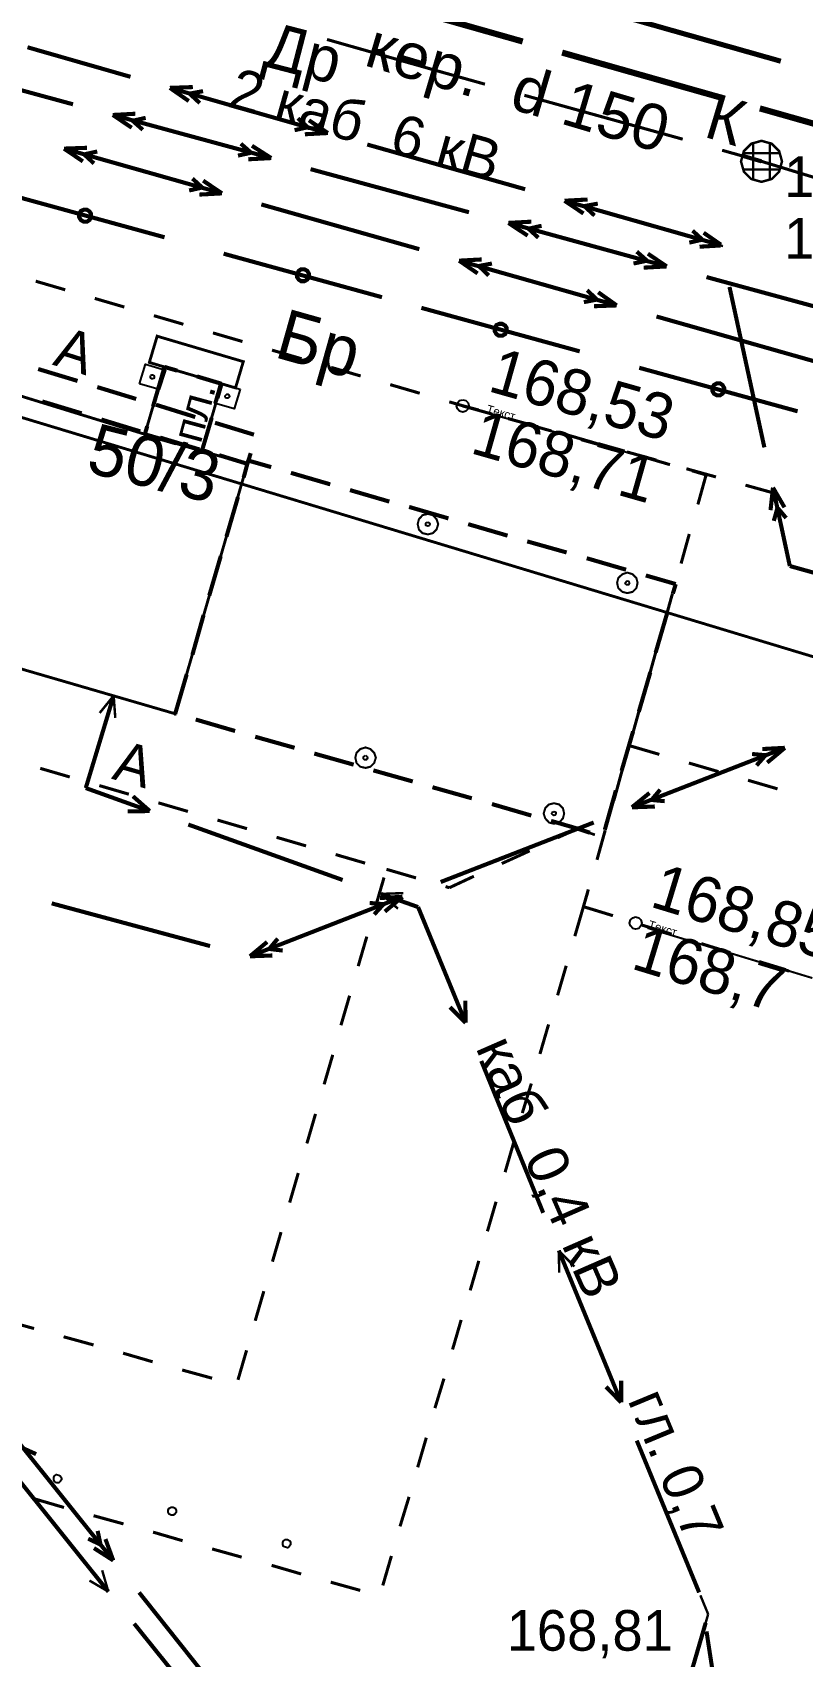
# Model space of a CAD drawing. Extents: x -2634 to -2115, y -2142 to -1393.
# Drawn here: x -2292.08 to -2273.31, y -1616.09 to -1576.52 of the extents above; entities that cross this region are included whole.
import ezdxf

# ---------------------------------------------------------------- set-up
doc = ezdxf.new("R2010")
doc.units = 0
doc.header["$MEASUREMENT"] = 0
for name, color, linetype in [('500_Дополн-Бордюры__п', 7, 'Continuous'), ('500_Дополн-Ступени__л', 7, 'Continuous'), ('500_Дороги-Проезжие_ч', 7, 'Continuous'), ('500_Линии_-Линии_связ', 7, 'Continuous'), ('500_Линии_-ЛЭП_провод', 7, 'Continuous'), ('500_Линии_-Электрокаб', 7, 'Continuous'), ('500_Объект-Опоры', 7, 'Continuous'), ('500_Растит-Кустарник_', 7, 'Continuous'), ('500_Рельеф-Высотные_о', 7, 'Continuous'), ('500_Строен-Дополнения', 7, 'Continuous'), ('500_Строен-Здания', 7, 'Continuous'), ('500_Трубоп-Канализаци', 7, 'Continuous'), ('500_Трубоп-Смотровые_', 7, 'Continuous')]:
    doc.layers.add(name, color=color, linetype=linetype)
doc.styles.add('TARIAL', font='Arial')

msp = doc.modelspace()

# ---------------------------------------------------------------- linework, layer by layer
at = {"layer": '500_Дополн-Бордюры__п', "color": 1, "const_width": 0.075}
for points in [[(-2291.28, -1582.79), (-2292, -1582.58)], [(-2289.84, -1583.21), (-2290.56, -1583)], [(-2288.4, -1583.63), (-2289.12, -1583.42)], [(-2286.96, -1584.05), (-2287.68, -1583.84)], [(-2285.52, -1584.47), (-2286.24, -1584.26)], [(-2284.08, -1584.89), (-2284.8, -1584.68)], [(-2282.64, -1585.31), (-2283.36, -1585.1)], [(-2281.61, -1585.61), (-2281.92, -1585.52)], [(-2281.2, -1585.72), (-2281.61, -1585.61)], [(-2281.59, -1585.62), (-2280.87, -1585.82)], [(-2279.75, -1586.13), (-2280.48, -1585.93)], [(-2280.15, -1586.03), (-2279.43, -1586.23)], [(-2278.31, -1586.54), (-2279.03, -1586.33)], [(-2278.71, -1586.44), (-2277.99, -1586.64)], [(-2276.87, -1586.94), (-2277.59, -1586.74)], [(-2277.26, -1586.84), (-2276.54, -1587.05)], [(-2275.42, -1587.35), (-2276.14, -1587.15)], [(-2275.66, -1587.3), (-2276, -1587.2)], [(-2275.66, -1587.3), (-2275.86, -1588.02)], [(-2275.82, -1587.25), (-2275.66, -1587.3)], [(-2273.98, -1587.75), (-2274.7, -1587.55)], [(-2276.07, -1588.74), (-2276.27, -1589.46)], [(-2276.48, -1590.19), (-2276.68, -1590.91)], [(-2276.89, -1591.63), (-2277.09, -1592.35)], [(-2277.3, -1593.07), (-2277.5, -1593.79)], [(-2277.52, -1593.9), (-2276.8, -1594.11)], [(-2276.08, -1594.32), (-2275.36, -1594.53)], [(-2291.89, -1594.45), (-2291.17, -1594.66)], [(-2277.71, -1594.51), (-2277.91, -1595.24)], [(-2274.64, -1594.74), (-2273.92, -1594.95)], [(-2290.45, -1594.87), (-2289.73, -1595.08)], [(-2289.01, -1595.29), (-2288.29, -1595.5)], [(-2287.57, -1595.71), (-2286.85, -1595.92)], [(-2279.28, -1596.14), (-2278.79, -1595.92)], [(-2278.79, -1595.92), (-2279.11, -1596.06)], [(-2286.13, -1596.13), (-2285.41, -1596.34)], [(-2278.12, -1595.96), (-2278.32, -1596.68)], [(-2284.69, -1596.55), (-2283.97, -1596.76)], [(-2280.64, -1596.77), (-2279.96, -1596.46)], [(-2283.51, -1597.11), (-2283.72, -1597.83)], [(-2283.45, -1596.91), (-2282.73, -1597.12)], [(-2281.92, -1597.36), (-2281.32, -1597.08)], [(-2282.01, -1597.33), (-2281.92, -1597.36)], [(-2278.53, -1597.4), (-2278.65, -1597.82)], [(-2278.65, -1597.82), (-2278.55, -1597.48)], [(-2278.65, -1597.82), (-2278.86, -1598.54)], [(-2278.65, -1597.82), (-2277.93, -1598.04)], [(-2277.22, -1598.27), (-2276.5, -1598.49)], [(-2283.93, -1598.55), (-2284.14, -1599.27)], [(-2275.78, -1598.72), (-2275.07, -1598.94)], [(-2279.07, -1599.26), (-2279.28, -1599.98)], [(-2274.35, -1599.17), (-2273.64, -1599.39)], [(-2284.35, -1599.99), (-2284.56, -1600.71)], [(-2279.5, -1600.69), (-2279.71, -1601.41)], [(-2284.76, -1601.43), (-2284.97, -1602.15)], [(-2279.92, -1602.13), (-2280.14, -1602.85)], [(-2285.18, -1602.87), (-2285.39, -1603.59)], [(-2280.35, -1603.57), (-2280.56, -1604.29)], [(-2285.6, -1604.31), (-2285.81, -1605.03)], [(-2280.78, -1605.01), (-2280.99, -1605.73)], [(-2286.02, -1605.75), (-2286.23, -1606.47)], [(-2281.2, -1606.45), (-2281.41, -1607.17)], [(-2286.44, -1607.19), (-2286.65, -1607.91)], [(-2292.04, -1608.1), (-2292.76, -1607.9)], [(-2281.63, -1607.89), (-2281.84, -1608.61)], [(-2290.59, -1608.5), (-2291.32, -1608.3)], [(-2289.15, -1608.91), (-2289.87, -1608.7)], [(-2286.86, -1608.63), (-2287.07, -1609.35)], [(-2287.7, -1609.31), (-2288.43, -1609.11)], [(-2282.05, -1609.32), (-2282.27, -1610.04)], [(-2282.48, -1610.76), (-2282.69, -1611.48)], [(-2291.31, -1612.46), (-2292.03, -1612.25)], [(-2282.9, -1612.2), (-2283.12, -1612.92)], [(-2289.86, -1612.86), (-2290.59, -1612.66)], [(-2288.42, -1613.27), (-2289.14, -1613.06)], [(-2286.98, -1613.67), (-2287.7, -1613.47)], [(-2283.33, -1613.64), (-2283.54, -1614.36)], [(-2285.53, -1614.08), (-2286.25, -1613.87)], [(-2284.09, -1614.48), (-2284.81, -1614.28)]]:
    msp.add_lwpolyline(points, dxfattribs=at)
at = {"layer": '500_Дополн-Ступени__л', "color": 0, "const_width": 0.07}
msp.add_lwpolyline([(-2287.13, -1585.18), (-2287.47, -1585.08), (-2288.86, -1584.67), (-2289.23, -1584.56), (-2289.04, -1583.92), (-2286.94, -1584.54)], close=True, dxfattribs=at)
at = {"layer": '500_Линии_-Линии_связ', "color": 0, "const_width": 0.1}
for points in [[(-2292.72, -1580.45), (-2288.86, -1581.51)], [(-2287.42, -1581.91), (-2283.56, -1582.97)], [(-2282.6, -1583.23), (-2278.74, -1584.29)], [(-2277.29, -1584.69), (-2273.43, -1585.75)]]:
    msp.add_lwpolyline(points, dxfattribs=at)
for points in [[(-2290.75, -1580.84), (-2290.69, -1580.88), (-2290.65, -1580.94), (-2290.65, -1581.02), (-2290.69, -1581.09), (-2290.75, -1581.13), (-2290.83, -1581.13), (-2290.9, -1581.09), (-2290.94, -1581.02), (-2290.94, -1580.94), (-2290.9, -1580.87), (-2290.83, -1580.84)], [(-2285.45, -1582.29), (-2285.38, -1582.33), (-2285.34, -1582.4), (-2285.34, -1582.48), (-2285.38, -1582.54), (-2285.45, -1582.58), (-2285.53, -1582.58), (-2285.59, -1582.54), (-2285.63, -1582.48), (-2285.63, -1582.4), (-2285.59, -1582.33), (-2285.53, -1582.29)], [(-2280.63, -1583.62), (-2280.56, -1583.66), (-2280.52, -1583.72), (-2280.52, -1583.8), (-2280.56, -1583.87), (-2280.63, -1583.91), (-2280.71, -1583.91), (-2280.77, -1583.87), (-2280.81, -1583.8), (-2280.81, -1583.72), (-2280.77, -1583.65), (-2280.7, -1583.62)], [(-2275.32, -1585.07), (-2275.26, -1585.11), (-2275.22, -1585.18), (-2275.22, -1585.26), (-2275.26, -1585.32), (-2275.32, -1585.36), (-2275.4, -1585.36), (-2275.47, -1585.32), (-2275.51, -1585.25), (-2275.51, -1585.18), (-2275.47, -1585.11), (-2275.4, -1585.07)]]:
    msp.add_lwpolyline(points, close=True, dxfattribs=at)
at = {"layer": '500_Линии_-ЛЭП_провод', "color": 253, "const_width": 0.07}
msp.add_lwpolyline([(-2329.34, -1574.72), (-2266.73, -1593.64)], dxfattribs=at)
at = {"layer": '500_Линии_-Электрокаб', "color": 12, "const_width": 0.1}
for points in [[(-2289.69, -1577.6), (-2292.2, -1576.88)], [(-2294.95, -1577.22), (-2291.09, -1578.27)], [(-2288.17, -1577.85), (-2288.73, -1577.87)], [(-2284.88, -1578.97), (-2288.73, -1577.87)], [(-2288.27, -1578.19), (-2288.73, -1577.87)], [(-2287.92, -1577.95), (-2288.25, -1578.01)], [(-2288, -1578.24), (-2288.25, -1578.01)], [(-2290.12, -1578.53), (-2289.57, -1578.5)], [(-2290.12, -1578.53), (-2286.26, -1579.58)], [(-2290.12, -1578.53), (-2289.66, -1578.84)], [(-2289.64, -1578.67), (-2289.39, -1578.89)], [(-2289.63, -1578.67), (-2289.32, -1578.6)], [(-2285.37, -1578.83), (-2285.69, -1578.9)], [(-2285.37, -1578.83), (-2285.61, -1578.61)], [(-2284.88, -1578.97), (-2285.34, -1578.66)], [(-2290.75, -1579.33), (-2291.31, -1579.35)], [(-2287, -1579.23), (-2286.75, -1579.45)], [(-2286.73, -1579.28), (-2286.26, -1579.58)], [(-2284.88, -1578.97), (-2285.44, -1579)], [(-2280.07, -1580.34), (-2283.92, -1579.25)], [(-2287.46, -1580.44), (-2291.31, -1579.35)], [(-2290.85, -1579.66), (-2291.31, -1579.35)], [(-2290.5, -1579.42), (-2290.82, -1579.49)], [(-2290.58, -1579.71), (-2290.82, -1579.49)], [(-2287.07, -1579.52), (-2286.75, -1579.45)], [(-2286.82, -1579.61), (-2286.26, -1579.58)], [(-2287.94, -1580.3), (-2288.18, -1580.08)], [(-2287.46, -1580.44), (-2287.92, -1580.13)], [(-2285.3, -1579.85), (-2281.44, -1580.9)], [(-2287.95, -1580.3), (-2288.26, -1580.37)], [(-2287.46, -1580.44), (-2288.01, -1580.47)], [(-2282.65, -1581.8), (-2286.5, -1580.71)], [(-2278.55, -1580.59), (-2279.11, -1580.62)], [(-2275.31, -1581.7), (-2279.11, -1580.62)], [(-2278.65, -1580.93), (-2279.11, -1580.62)], [(-2278.3, -1580.69), (-2278.63, -1580.75)], [(-2278.38, -1580.98), (-2278.63, -1580.75)], [(-2280.48, -1581.16), (-2279.92, -1581.13)], [(-2280.48, -1581.16), (-2276.62, -1582.22)], [(-2280.48, -1581.16), (-2280.01, -1581.47)], [(-2279.99, -1581.3), (-2279.75, -1581.52)], [(-2279.98, -1581.3), (-2279.67, -1581.23)], [(-2275.76, -1581.57), (-2276.07, -1581.64)], [(-2275.75, -1581.57), (-2275.99, -1581.35)], [(-2275.31, -1581.71), (-2275.82, -1581.74)], [(-2275.3, -1581.69), (-2275.72, -1581.4)], [(-2275.3, -1581.74), (-2275.32, -1581.7)], [(-2275.3, -1581.74), (-2275.31, -1581.7)], [(-2275.3, -1581.74), (-2275.29, -1581.7)], [(-2281.13, -1582.05), (-2281.68, -1582.08)], [(-2277.84, -1583.17), (-2281.68, -1582.08)], [(-2281.23, -1582.39), (-2281.68, -1582.08)], [(-2277.43, -1582.15), (-2277.1, -1582.08)], [(-2277.35, -1581.86), (-2277.1, -1582.08)], [(-2277.08, -1581.91), (-2276.62, -1582.22)], [(-2280.88, -1582.15), (-2281.2, -1582.21)], [(-2280.96, -1582.44), (-2281.2, -1582.21)], [(-2277.18, -1582.25), (-2276.62, -1582.22)], [(-2275.65, -1582.48), (-2271.79, -1583.53)], [(-2278.32, -1583.03), (-2278.56, -1582.8)], [(-2277.84, -1583.17), (-2278.29, -1582.85)], [(-2274.24, -1586.63), (-2275.09, -1582.72)], [(-2278.33, -1583.03), (-2278.64, -1583.09)], [(-2277.84, -1583.17), (-2278.39, -1583.19)], [(-2273.03, -1584.53), (-2276.87, -1583.44)], [(-2274.09, -1588.16), (-2274.03, -1587.61)], [(-2273.62, -1589.52), (-2274.03, -1587.61)], [(-2273.75, -1588.09), (-2274.03, -1587.61)], [(-2274.01, -1588.42), (-2273.92, -1588.1)], [(-2273.71, -1588.35), (-2273.92, -1588.1)], [(-2271.65, -1590.07), (-2273.62, -1589.52)], [(-2277.47, -1595.4), (-2273.74, -1593.95)], [(-2274.29, -1593.98), (-2273.74, -1593.95)], [(-2274.17, -1594.31), (-2273.74, -1593.95)], [(-2274.54, -1594.1), (-2274.21, -1594.13)], [(-2274.43, -1594.38), (-2274.21, -1594.13)], [(-2277.47, -1595.4), (-2277.04, -1595.05)], [(-2276.99, -1595.22), (-2276.78, -1594.97)], [(-2277.47, -1595.4), (-2276.91, -1595.38)], [(-2276.99, -1595.22), (-2276.67, -1595.25)], [(-2282.13, -1597.22), (-2278.4, -1595.77)], [(-2291.61, -1597.74), (-2287.75, -1598.78)], [(-2286.78, -1599.03), (-2283.06, -1597.58)], [(-2283.86, -1597.73), (-2283.52, -1597.76)], [(-2283.75, -1598.01), (-2283.52, -1597.76)], [(-2283.61, -1597.61), (-2283.06, -1597.58)], [(-2283.49, -1597.94), (-2283.06, -1597.58)], [(-2286.78, -1599.03), (-2286.36, -1598.68)], [(-2286.31, -1598.85), (-2286.1, -1598.6)], [(-2286.78, -1599.03), (-2286.23, -1599.01)], [(-2286.31, -1598.85), (-2285.98, -1598.89)], [(-2290.11, -1613.75), (-2292.61, -1610.63)], [(-2291.99, -1611.16), (-2292.3, -1611.02)], [(-2290.43, -1613.36), (-2290.72, -1613.22)], [(-2290.42, -1613.36), (-2290.49, -1613.03)], [(-2290.11, -1613.75), (-2290.3, -1613.23)], [(-2290.11, -1613.75), (-2290.58, -1613.45)], [(-2286.99, -1617.66), (-2289.48, -1614.53)]]:
    msp.add_lwpolyline(points, dxfattribs=at)
at = {"layer": '500_Линии_-Электрокаб', "color": 1}
for points, const_width in [([(-2290.1, -1592.68), (-2290.78, -1594.93)], 0.1), ([(-2290.1, -1592.68), (-2290.44, -1593.1)], 0.06), ([(-2290.1, -1592.68), (-2290.06, -1593.22)], 0.06), ([(-2290.78, -1594.93), (-2289.22, -1595.49)], 0.1), ([(-2289.63, -1595.13), (-2289.22, -1595.49)], 0.1), ([(-2289.76, -1595.5), (-2289.22, -1595.49)], 0.1), ([(-2288.28, -1595.82), (-2284.52, -1597.17)], 0.1), ([(-2283.58, -1597.51), (-2282.68, -1597.83)], 0.1), ([(-2283.58, -1597.51), (-2283.04, -1597.49)], 0.06), ([(-2283.58, -1597.51), (-2283.17, -1597.87)], 0.06), ([(-2282.68, -1597.83), (-2281.52, -1600.65)], 0.1), ([(-2281.9, -1600.27), (-2281.52, -1600.65)], 0.1), ([(-2281.53, -1600.11), (-2281.52, -1600.65)], 0.1), ([(-2281.14, -1601.58), (-2279.63, -1605.28)], 0.1), ([(-2279.25, -1606.2), (-2277.73, -1609.9)], 0.1), ([(-2279.25, -1606.2), (-2278.87, -1606.59)], 0.06), ([(-2279.25, -1606.2), (-2279.24, -1606.74)], 0.06), ([(-2277.73, -1609.37), (-2277.73, -1609.9)], 0.1), ([(-2278.1, -1609.52), (-2277.73, -1609.9)], 0.1), ([(-2277.35, -1610.83), (-2275.83, -1614.53)], 0.1), ([(-2290.23, -1614.51), (-2292.73, -1611.39)], 0.1), ([(-2290.23, -1614.51), (-2290.38, -1613.99)], 0.06), ([(-2290.23, -1614.51), (-2290.69, -1614.24)], 0.06), ([(-2275.61, -1615.06), (-2275.8, -1614.6)], 0.06), ([(-2287.09, -1618.41), (-2289.6, -1615.29)], 0.1), ([(-2276.79, -1619.11), (-2275.67, -1615.27)], 0.1), ([(-2275.61, -1615.06), (-2275.75, -1615.54)], 0.06), ([(-2275.14, -1618.81), (-2275.65, -1615.48)], 0.1), ([(-2275.65, -1615.48), (-2275.57, -1615.98)], 0.06)]:
    msp.add_lwpolyline(points, dxfattribs=dict(at, const_width=const_width))
at = {"layer": '500_Объект-Опоры', "color": 0}
for points in [[(-2289.47, -1585.08), (-2289.32, -1584.6), (-2288.84, -1584.75), (-2288.99, -1585.22)], [(-2289.14, -1584.86), (-2289.12, -1584.88), (-2289.11, -1584.9), (-2289.11, -1584.93), (-2289.12, -1584.95), (-2289.15, -1584.96), (-2289.17, -1584.96), (-2289.19, -1584.94), (-2289.2, -1584.92), (-2289.2, -1584.9), (-2289.19, -1584.87), (-2289.17, -1584.86)], [(-2287.02, -1585.21), (-2287.16, -1585.69), (-2287.64, -1585.55), (-2287.5, -1585.07)], [(-2287.34, -1585.43), (-2287.37, -1585.42), (-2287.38, -1585.39), (-2287.38, -1585.37), (-2287.36, -1585.35), (-2287.34, -1585.33), (-2287.32, -1585.33), (-2287.29, -1585.35), (-2287.28, -1585.37), (-2287.28, -1585.4), (-2287.3, -1585.42), (-2287.32, -1585.43)]]:
    msp.add_lwpolyline(points, close=True, dxfattribs=at)
at = {"layer": '500_Объект-Опоры', "color": 1, "const_width": 0.05}
for points in [[(-2282.44, -1588.25), (-2282.32, -1588.28), (-2282.23, -1588.38), (-2282.19, -1588.5), (-2282.23, -1588.63), (-2282.32, -1588.72), (-2282.44, -1588.75), (-2282.57, -1588.72), (-2282.66, -1588.63), (-2282.69, -1588.5), (-2282.66, -1588.38), (-2282.57, -1588.28)], [(-2277.58, -1589.68), (-2277.45, -1589.72), (-2277.36, -1589.81), (-2277.33, -1589.93), (-2277.36, -1590.06), (-2277.45, -1590.15), (-2277.58, -1590.18), (-2277.7, -1590.15), (-2277.8, -1590.06), (-2277.83, -1589.93), (-2277.8, -1589.81), (-2277.7, -1589.72)], [(-2283.96, -1593.94), (-2283.84, -1593.98), (-2283.75, -1594.07), (-2283.71, -1594.19), (-2283.75, -1594.32), (-2283.84, -1594.41), (-2283.96, -1594.44), (-2284.09, -1594.41), (-2284.18, -1594.32), (-2284.21, -1594.19), (-2284.18, -1594.07), (-2284.09, -1593.98)], [(-2279.37, -1595.3), (-2279.24, -1595.33), (-2279.15, -1595.42), (-2279.12, -1595.55), (-2279.15, -1595.67), (-2279.24, -1595.77), (-2279.37, -1595.8), (-2279.49, -1595.77), (-2279.58, -1595.67), (-2279.62, -1595.55), (-2279.58, -1595.42), (-2279.49, -1595.33)]]:
    msp.add_lwpolyline(points, close=True, dxfattribs=at)
at = {"layer": '500_Объект-Опоры', "color": 1}
for points in [[(-2282.44, -1588.45), (-2282.42, -1588.46), (-2282.4, -1588.48), (-2282.39, -1588.5), (-2282.4, -1588.53), (-2282.42, -1588.54), (-2282.44, -1588.55), (-2282.47, -1588.54), (-2282.49, -1588.53), (-2282.49, -1588.5), (-2282.49, -1588.48), (-2282.47, -1588.46)], [(-2277.58, -1589.88), (-2277.55, -1589.89), (-2277.54, -1589.91), (-2277.53, -1589.93), (-2277.54, -1589.96), (-2277.55, -1589.98), (-2277.58, -1589.98), (-2277.6, -1589.98), (-2277.62, -1589.96), (-2277.63, -1589.93), (-2277.62, -1589.91), (-2277.6, -1589.89)], [(-2283.96, -1594.14), (-2283.94, -1594.15), (-2283.92, -1594.17), (-2283.91, -1594.19), (-2283.92, -1594.22), (-2283.94, -1594.24), (-2283.96, -1594.24), (-2283.99, -1594.24), (-2284.01, -1594.22), (-2284.01, -1594.19), (-2284.01, -1594.17), (-2283.99, -1594.15)], [(-2279.37, -1595.5), (-2279.34, -1595.51), (-2279.32, -1595.52), (-2279.32, -1595.55), (-2279.32, -1595.57), (-2279.34, -1595.59), (-2279.37, -1595.6), (-2279.39, -1595.59), (-2279.41, -1595.57), (-2279.42, -1595.55), (-2279.41, -1595.52), (-2279.39, -1595.51)]]:
    msp.add_lwpolyline(points, close=True, dxfattribs=at)
at = {"layer": '500_Растит-Кустарник_', "color": 0}
for points in [[(-2291.49, -1611.86), (-2291.54, -1611.83), (-2291.56, -1611.79), (-2291.56, -1611.73), (-2291.54, -1611.69), (-2291.49, -1611.66), (-2291.44, -1611.67), (-2291.4, -1611.69), (-2291.37, -1611.74), (-2291.37, -1611.79), (-2291.4, -1611.83), (-2291.44, -1611.86)], [(-2288.7, -1612.65), (-2288.75, -1612.62), (-2288.77, -1612.57), (-2288.77, -1612.52), (-2288.75, -1612.48), (-2288.7, -1612.45), (-2288.65, -1612.45), (-2288.6, -1612.48), (-2288.58, -1612.53), (-2288.58, -1612.58), (-2288.61, -1612.62), (-2288.65, -1612.65)], [(-2285.91, -1613.43), (-2285.96, -1613.41), (-2285.98, -1613.36), (-2285.98, -1613.31), (-2285.96, -1613.27), (-2285.91, -1613.24), (-2285.86, -1613.24), (-2285.81, -1613.27), (-2285.79, -1613.31), (-2285.79, -1613.37), (-2285.82, -1613.41), (-2285.86, -1613.44)]]:
    msp.add_lwpolyline(points, close=True, dxfattribs=at)
at = {"layer": '500_Рельеф-Высотные_о', "color": 0}
for points in [[(-2281.59, -1585.47), (-2281.52, -1585.49), (-2281.46, -1585.54), (-2281.44, -1585.62), (-2281.46, -1585.69), (-2281.52, -1585.75), (-2281.59, -1585.77), (-2281.67, -1585.75), (-2281.72, -1585.69), (-2281.74, -1585.62), (-2281.72, -1585.54), (-2281.67, -1585.49)], [(-2277.38, -1598.07), (-2277.3, -1598.09), (-2277.25, -1598.14), (-2277.23, -1598.22), (-2277.25, -1598.29), (-2277.3, -1598.35), (-2277.38, -1598.37), (-2277.45, -1598.35), (-2277.5, -1598.29), (-2277.53, -1598.22), (-2277.5, -1598.14), (-2277.45, -1598.09)]]:
    msp.add_lwpolyline(points, close=True, dxfattribs=at)
at = {"layer": '500_Рельеф-Высотные_о', "color": 0, "const_width": 0.05}
for points in [[(-2281.03, -1585.78), (-2276.99, -1586.92)], [(-2277.09, -1598.34), (-2273.07, -1599.56)]]:
    msp.add_lwpolyline(points, dxfattribs=at)
at = {"layer": '500_Строен-Дополнения', "color": 0}
for points, const_width in [([(-2290.98, -1585.01), (-2291.94, -1584.72)], 0.1), ([(-2288.86, -1584.67), (-2289.14, -1585.63)], 0.1), ([(-2288.55, -1584.76), (-2288.86, -1584.67)], 0.1), ([(-2289.55, -1585.45), (-2290.5, -1585.16)], 0.1), ([(-2287.47, -1585.08), (-2288.07, -1584.9)], 0.1), ([(-2287.47, -1585.08), (-2287.59, -1585.51)], 0.065), ([(-2287.57, -1585.43), (-2287.47, -1585.08)], 0.1), ([(-2291.84, -1585.51), (-2290.88, -1585.8)], 0.1), ([(-2288.11, -1585.89), (-2289.07, -1585.59)], 0.1), ([(-2290.4, -1585.95), (-2289.45, -1586.24)], 0.1), ([(-2287.95, -1586.72), (-2287.71, -1585.91)], 0.1), ([(-2286.68, -1586.32), (-2287.63, -1586.03)], 0.1), ([(-2289.28, -1586.11), (-2289.34, -1586.31)], 0.1), ([(-2289.34, -1586.31), (-2288.58, -1586.53)], 0.1), ([(-2288.97, -1586.39), (-2288.01, -1586.68)], 0.1), ([(-2288.1, -1586.67), (-2287.95, -1586.72)], 0.1), ([(-2287.53, -1586.82), (-2286.84, -1587.03)], 0.1), ([(-2286.84, -1587.03), (-2286.76, -1586.77)], 0.1), ([(-2286.93, -1587.36), (-2286.82, -1586.95)], 0.1), ([(-2286.82, -1586.95), (-2286.26, -1587.11)], 0.1), ([(-2285.78, -1587.25), (-2284.82, -1587.53)], 0.1), ([(-2287.35, -1588.8), (-2287.07, -1587.84)], 0.1), ([(-2284.34, -1587.67), (-2283.38, -1587.95)], 0.1), ([(-2282.9, -1588.08), (-2281.94, -1588.36)], 0.1), ([(-2281.46, -1588.5), (-2280.5, -1588.78)], 0.1), ([(-2280.02, -1588.92), (-2279.06, -1589.19)], 0.1), ([(-2287.77, -1590.24), (-2287.49, -1589.28)], 0.1), ([(-2278.57, -1589.33), (-2277.61, -1589.61)], 0.1), ([(-2277.13, -1589.75), (-2276.4, -1589.96)], 0.1), ([(-2276.4, -1589.96), (-2276.47, -1590.19)], 0.1), ([(-2288.18, -1591.68), (-2287.91, -1590.72)], 0.1), ([(-2276.61, -1590.67), (-2276.89, -1591.63)], 0.1), ([(-2288.6, -1593.12), (-2288.32, -1592.16)], 0.1), ([(-2277.02, -1592.11), (-2277.3, -1593.07)], 0.1), ([(-2288.58, -1593.13), (-2288.6, -1593.12)], 0.1), ([(-2287.14, -1593.54), (-2288.1, -1593.26)], 0.1), ([(-2277.44, -1593.55), (-2277.72, -1594.51)], 0.1), ([(-2285.69, -1593.95), (-2286.65, -1593.68)], 0.1), ([(-2284.25, -1594.36), (-2285.21, -1594.09)], 0.1), ([(-2282.81, -1594.77), (-2283.77, -1594.5)], 0.1), ([(-2281.37, -1595.18), (-2282.33, -1594.91)], 0.1), ([(-2277.86, -1594.99), (-2278.13, -1595.95)], 0.1), ([(-2279.92, -1595.6), (-2280.88, -1595.32)], 0.1), ([(-2278.79, -1595.92), (-2279.44, -1595.73)], 0.1), ([(-2278.49, -1596.02), (-2278.79, -1595.92)], 0.1), ([(-2278.79, -1595.92), (-2278.37, -1596.07)], 0.065)]:
    msp.add_lwpolyline(points, dxfattribs=dict(at, const_width=const_width))
at = {"layer": '500_Строен-Дополнения', "color": 0, "const_width": 0.07}
msp.add_lwpolyline([(-2289.34, -1586.31), (-2287.95, -1586.72), (-2287.47, -1585.08), (-2288.86, -1584.67)], close=True, dxfattribs=at)
at = {"layer": '500_Строен-Здания', "color": 0, "const_width": 0.07}
msp.add_lwpolyline([(-2299.01, -1583.33), (-2289.34, -1586.31), (-2288.8, -1586.47), (-2287.95, -1586.72), (-2287.34, -1586.89), (-2286.84, -1587.03), (-2288.6, -1593.12), (-2300.73, -1589.59)], close=True, dxfattribs=at)
at = {"layer": '500_Трубоп-Канализаци', "color": 34, "const_width": 0.15}
for points in [[(-2283.98, -1575.65), (-2280.13, -1576.74)], [(-2279.17, -1577.01), (-2275.32, -1578.1)], [(-2274.35, -1578.37), (-2270.5, -1579.46)]]:
    msp.add_lwpolyline(points, dxfattribs=at)
at = {"layer": '500_Трубоп-Канализаци', "color": 32}
for points, const_width in [([(-2273.84, -1577.22), (-2277.69, -1576.13)], 0.125), ([(-2284.9, -1576.69), (-2282.23, -1577.45)], 0.075), ([(-2282.23, -1577.45), (-2281.05, -1577.78)], 0.075), ([(-2280.09, -1578.05), (-2276.23, -1579.12)], 0.075), ([(-2275.27, -1579.39), (-2274.31, -1579.66)], 0.075), ([(-2274.31, -1579.66), (-2274.79, -1579.52)], 0.1), ([(-2274.31, -1579.66), (-2270.48, -1580.83)], 0.075)]:
    msp.add_lwpolyline(points, dxfattribs=dict(at, const_width=const_width))
at = {"layer": '500_Трубоп-Смотровые_', "color": 0, "const_width": 0.06}
msp.add_lwpolyline([(-2274.31, -1579.16), (-2274.06, -1579.23), (-2273.88, -1579.41), (-2273.81, -1579.66), (-2273.88, -1579.91), (-2274.06, -1580.09), (-2274.31, -1580.16), (-2274.56, -1580.09), (-2274.74, -1579.91), (-2274.81, -1579.66), (-2274.74, -1579.41), (-2274.56, -1579.23)], close=True, dxfattribs=at)
at = {"layer": '500_Трубоп-Смотровые_', "color": 0, "const_width": 0.055}
for points in [[(-2274.51, -1580.11), (-2274.51, -1579.21)], [(-2274.11, -1580.11), (-2274.11, -1579.21)], [(-2274.76, -1579.46), (-2273.86, -1579.46)], [(-2274.76, -1579.86), (-2273.86, -1579.86)]]:
    msp.add_lwpolyline(points, dxfattribs=at)
at = {"layer": '500_Трубоп-Смотровые_', "color": 0}
msp.add_lwpolyline([(-2274.61, -1579.61), (-2274.61, -1579.61)], dxfattribs=at)

# ---------------------------------------------------------------- texts
at = {"layer": '500_Дороги-Проезжие_ч', "color": 0}
for s, height, rotation, p in [('Бр', 1.23, 344.24, (-2286.22, -1584.42)), ('А', 0.99, 342.32, (-2291.61, -1584.61)), ('А', 0.99, 343.96, (-2290.17, -1594.7))]:
    msp.add_text(s, height=height, rotation=rotation, dxfattribs=at).set_placement(p)
at = {"layer": '500_Линии_-Электрокаб', "color": 0, "style": 'TARIAL'}
for s, rotation, p in [('2 каб  6 кВ', 344.26, (-2287.35, -1578.32)), (' каб  0,4 кВ', 293.59, (-2281.44, -1600.9))]:
    msp.add_text(s, height=0.99, rotation=rotation, dxfattribs=at).set_placement(p)
at = {"layer": '500_Линии_-Электрокаб', "color": 0}
msp.add_text('гл. 0,7', height=0.99, rotation=292.5, dxfattribs=at).set_placement((-2277.58, -1609.84))
at = {"layer": '500_Рельеф-Высотные_о', "color": 214}
for s, rotation, p in [('168,53', 344.18, (-2281.01, -1585.25)), ('168,71', 344.18, (-2281.44, -1586.76)), ('168,85', 343.07, (-2277.06, -1597.81)), ('168,7', 343.07, (-2277.52, -1599.32))]:
    msp.add_text(s, height=1.11, rotation=rotation, dxfattribs=at).set_placement(p)
at = {"layer": '500_Рельеф-Высотные_о', "color": 0, "style": 'TARIAL'}
for rotation, p in [(344.18, (-2281.03, -1585.78)), (343.07, (-2277.09, -1598.34))]:
    msp.add_text('Текст', height=0.2, rotation=rotation, dxfattribs=at).set_placement(p)
at = {"layer": '500_Строен-Дополнения', "color": 0, "style": 'TARIAL'}
msp.add_text('пл. ', height=0.74, rotation=74.8, dxfattribs=at).set_placement((-2287.98, -1586.56))
at = {"layer": '500_Строен-Здания', "color": 214}
msp.add_text('50/3', height=1.23, rotation=345.96, dxfattribs=at).set_placement((-2290.81, -1587.22))
at = {"layer": '500_Трубоп-Канализаци', "color": 14}
for s, rotation, p in [('Др', 345.45, (-2286.49, -1577.33)), ('К', 343.3, (-2275.75, -1579.05))]:
    msp.add_text(s, height=1.11, rotation=rotation, dxfattribs=at).set_placement(p)
at = {"layer": '500_Трубоп-Канализаци', "color": 14, "style": 'TARIAL'}
msp.add_text('кер.  d 150', height=1.11, rotation=343.5, dxfattribs=at).set_placement((-2284.03, -1577.31))
at = {"layer": '500_Трубоп-Смотровые_', "color": 5}
for s, p in [('168,13', (-2273.76, -1580.53)), ('166,93', (-2273.76, -1582.03)), ('168,81', (-2280.52, -1615.95))]:
    msp.add_text(s, height=0.99, dxfattribs=at).set_placement(p)

doc.saveas('drawing.dxf')
